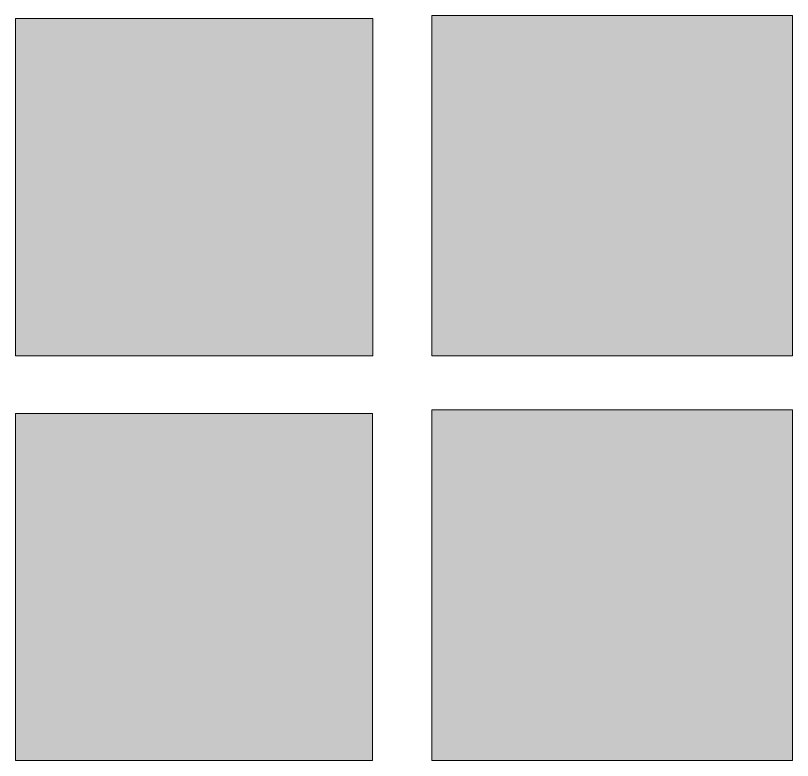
# Model space of a CAD drawing. Header units: millimetres. Extents: x -294 to -67, y -339 to 1001.
# Drawn here: x -86.094 to -84.515, y -22.795 to -21.282 of the extents above; entities that cross this region are included whole.
import ezdxf

# ---------------------------------------------------------------- set-up
doc = ezdxf.new("R2010")
doc.units = ezdxf.units.MM
doc.header["$LTSCALE"] = 500
doc.header["$MEASUREMENT"] = 0
doc.layers.add('Dim', color=142, linetype='Continuous', lineweight=0)
doc.layers.add('UG-Khartosha', color=11, linetype='Continuous', lineweight=20)

# ---------------------------------------------------------------- blocks, each defined once
blk = doc.blocks.new('fghty')
at = {"layer": 'UG-Khartosha', "true_color": 0xf8d48c}
blk.add_hatch(color=41, dxfattribs=at).paths.add_polyline_path([(-282.3478, -81.5166), (-282.3478, -80.7913), (-281.5786, -80.7913), (-281.5786, -81.5166)])
at = {"layer": 'UG-Khartosha', "true_color": 0x921802}
blk.add_hatch(color=24, dxfattribs=at).paths.add_polyline_path([(-283.2356, -80.7979), (-283.2356, -81.5166), (-282.4734, -81.5166), (-282.4734, -80.7979)])
at = {"layer": 'UG-Khartosha', "true_color": 0xffffff}
blk.add_hatch(color=7, dxfattribs=at).paths.add_polyline_path([(-283.2356, -82.379), (-283.2356, -81.6393), (-282.4741, -81.6393), (-282.4741, -82.379)])
at = {"layer": 'UG-Khartosha', "true_color": 0xefe62e}
blk.add_hatch(color=2, dxfattribs=at).paths.add_polyline_path([(-282.3478, -82.379), (-282.3478, -81.6318), (-281.5786, -81.6318), (-281.5786, -82.379)])
at = {"layer": 'UG-Khartosha', "color": 31}
blk.add_line((-282.3478, -81.5166), (-282.3478, -80.7979), dxfattribs=at)
at = {"layer": 'UG-Khartosha', "color": 7, "lineweight": 20}
for points in [[(-282.3478, -81.5166), (-282.3478, -80.7913), (-281.5786, -80.7913), (-281.5786, -81.5166)], [(-283.2356, -80.7979), (-283.2356, -81.5166), (-282.4734, -81.5166), (-282.4734, -80.7979)], [(-283.2356, -82.379), (-283.2356, -81.6393), (-282.4741, -81.6393), (-282.4741, -82.379)], [(-282.3478, -82.379), (-282.3478, -81.6318), (-281.5786, -81.6318), (-281.5786, -82.379)]]:
    blk.add_lwpolyline(points, close=True, dxfattribs=at)

msp = doc.modelspace()

# ---------------------------------------------------------------- block references
at = {"layer": 'Dim', "linetype": 'Continuous', "xscale": 0.952857142857144, "yscale": 0.952857142857144, "zscale": 0.952857142857144}
msp.add_blockref('fghty', (183.7895, 55.7005), dxfattribs=at)

doc.saveas('drawing.dxf')
